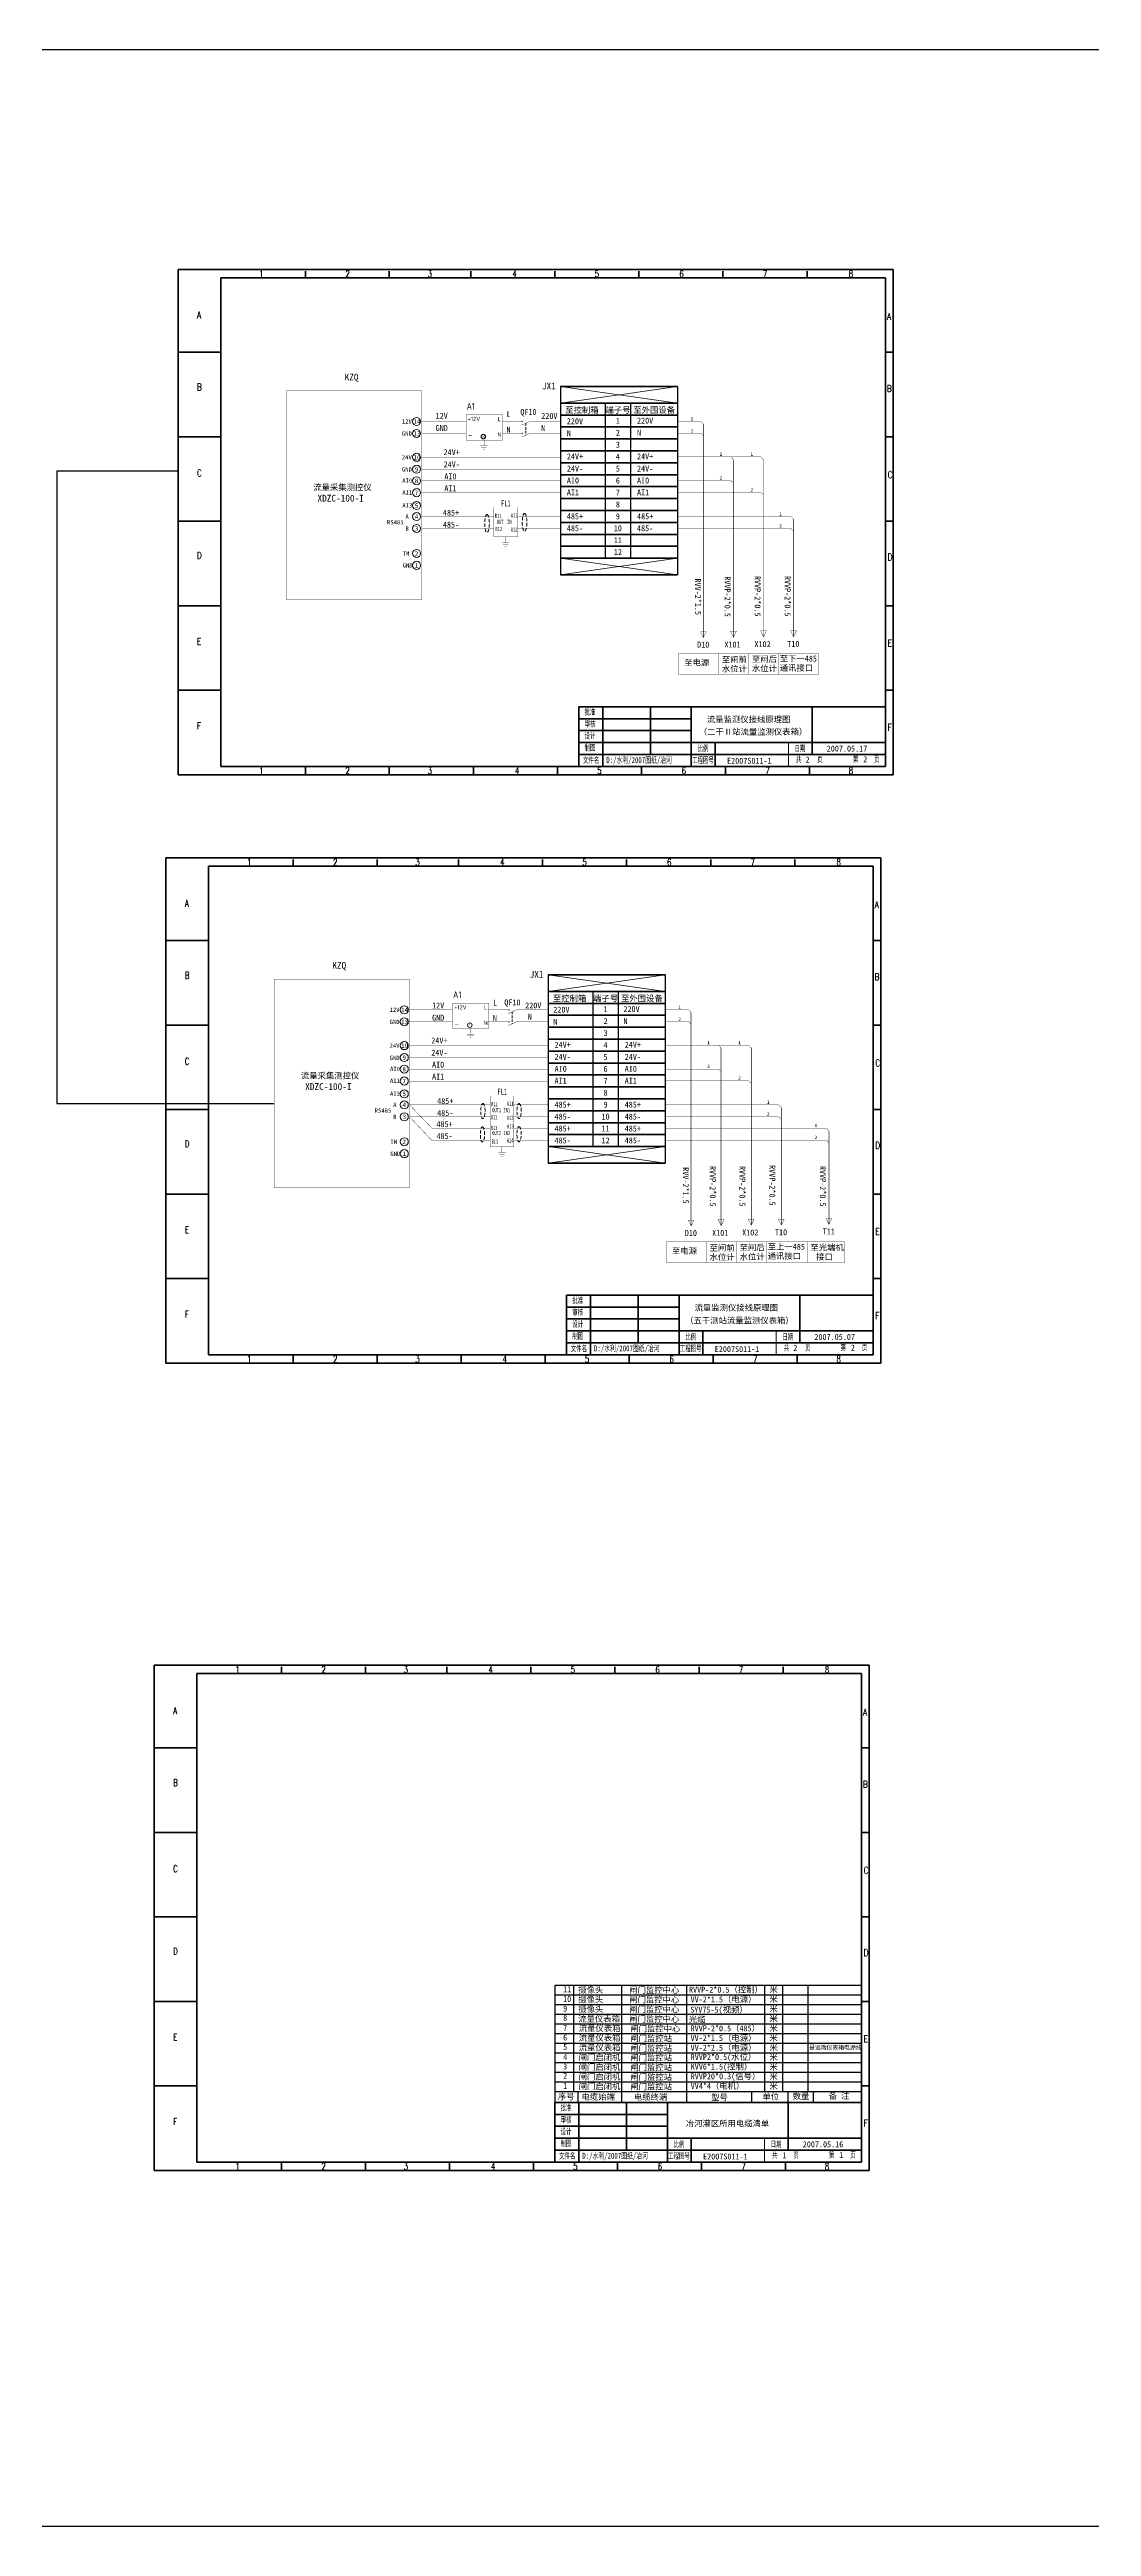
# Model space of a CAD drawing. Header units: millimetres. Extents: x 351 to 10319, y -5939 to 5511.
# Drawn here: x 2957 to 3569, y 4056 to 5511 of the extents above; entities that cross this region are included whole.
import ezdxf
from ezdxf.enums import TextEntityAlignment as Align

# ---------------------------------------------------------------- set-up
doc = ezdxf.new("R2010")
doc.units = ezdxf.units.MM
doc.linetypes.add('DASHED', pattern=[0.75, 0.5, -0.25])
doc.layers.add('40', color=7, linetype='Continuous')
doc.layers.add('41', color=7, linetype='Continuous')
doc.layers.add('TEXT', color=1, linetype='Continuous', lineweight=50)
doc.styles.add('HZ', font='txt.shx', dxfattribs={"width": 0.65, "bigfont": 'hztxt.shx'})
doc.styles.add('song', font='SimSun.ttf', dxfattribs={"width": 0.65})
doc.styles.add('仿宋', font='SIMFANG.TTF', dxfattribs={"width": 0.65})
doc.styles.add('国标', font='gbenor.shx', dxfattribs={"bigfont": 'gbcbig.shx'})
doc.styles.add('图框', font='SimSun.ttf')

# ---------------------------------------------------------------- blocks, each defined once
blk = doc.blocks.new('接地')
at = {"const_width": 0.202}
for points in [[(-2.2, 1.1), (2.2, 1.1)], [(-1.6, 0), (1.6, 0)], [(0, 4.3), (0, 1.1)], [(-0.5, -1.1), (0.5, -1.1)]]:
    blk.add_lwpolyline(points, dxfattribs=at)
at = {"flags": 9}
blk.add_attdef('S', (0, 4.3), '', height=0.0000576, dxfattribs=at)
blk = doc.blocks.new('A3图框')
at = {"color": 0, "lineweight": 50}
for p, q in [((167.9, 122.9), (-252.1, 122.9)), ((-177.4, 121.9), (-177.4, 117.9)), ((-128.1, 121.9), (-128.1, 117.9)), ((-80.2, 121.9), (-80.2, 117.9)), ((-30.8, 121.9), (-30.8, 117.9)), ((18.5, 121.9), (18.5, 117.9)), ((67.9, 121.9), (67.9, 117.9)), ((117.3, 121.9), (117.3, 117.9)), ((-227.1, 74.2), (-252.1, 74.2)), ((167.9, 74.2), (163.3, 74.2)), ((-227.1, 24.6), (-252.1, 24.6)), ((167.9, 24.6), (163.3, 24.6)), ((-227.1, -25.1), (-252.1, -25.1)), ((167.5, -25.1), (163.3, -25.1)), ((-227.1, -74.8), (-252.1, -74.8)), ((167.9, -74.8), (163.3, -74.8)), ((-227.1, -124.4), (-252.1, -124.4)), ((167.9, -124.4), (163.3, -124.4)), ((167.9, -174.1), (-252.1, -174.1)), ((-177.4, -169.1), (-177.4, -174.1)), ((-128.1, -169.1), (-128.1, -174.1)), ((-78.7, -169.1), (-78.7, -174.1)), ((-29.3, -169.1), (-29.3, -174.1)), ((20, -169.1), (20, -174.1)), ((69.4, -169.1), (69.4, -174.1)), ((118.8, -169.1), (118.8, -174.1))]:
    blk.add_line(p, q, dxfattribs=at)
at = {"lineweight": 20}
blk.add_line((106.3, -155.1), (106.3, -169.1), dxfattribs=at)
at = {"layer": '40', "color": 0, "lineweight": 50}
for p, q in [((163.3, 117.9), (-227.1, 117.9)), ((163.3, -169.1), (163.3, 117.9)), ((-16.7, -134.1), (163.3, -134.1)), ((-16.7, -169.1), (-16.7, -134.1)), ((-16.7, -141.1), (49.3, -141.1)), ((-2.7, -169.1), (-2.7, -134.1)), ((25.3, -162.1), (25.3, -134.1)), ((49.3, -169.1), (49.3, -134.1)), ((120.3, -162.1), (120.3, -134.1)), ((-16.7, -148.1), (49.3, -148.1)), ((-16.7, -155.1), (163.3, -155.1)), ((63.3, -169.1), (63.3, -155.1)), ((63.3, -169.1), (63.3, -155.1)), ((120.3, -162.1), (120.3, -155.1)), ((-227.1, -169.1), (163.3, -169.1)), ((-16.7, -162.1), (163.3, -162.1))]:
    blk.add_line(p, q, dxfattribs=at)
at = {"layer": '41', "color": 0, "lineweight": 50}
for p, q in [((-252.1, 122.9), (-252.1, -174.1)), ((-227.1, 117.9), (-227.1, -169.1)), ((167.9, 122.9), (167.9, -174.1))]:
    blk.add_line(p, q, dxfattribs=at)
at = {"color": 0, "lineweight": 50, "style": 'HZ', "width": 0.75}
for s, p in [('1', (-204.5, 118.3)), ('2', (-153.9, 118.3)), ('3', (-105.6, 118.3)), ('4', (-55.8, 118.3)), ('5', (-7.5, 118.3)), ('6', (42.3, 118.3)), ('7', (91.3, 118.3)), ('8', (141.8, 118.3)), ('A', (-241, 94.1)), ('A', (164.3, 93.2)), ('B', (-241, 51.8)), ('B', (164.3, 50.9)), ('C', (-241, 1.3)), ('C', (164.7, 0.3)), ('D', (-241, -47.2)), ('D', (164.7, -48.1)), ('E', (-241, -97.7)), ('E', (164.7, -98.7)), ('F', (-241, -147.3)), ('F', (164.7, -148.2)), ('1', (-204.5, -173.6)), ('2', (-153.9, -173.6)), ('3', (-105.6, -173.6)), ('4', (-54.3, -173.6)), ('5', (-6, -173.6)), ('6', (43.7, -173.6)), ('7', (92.8, -173.6)), ('8', (141.8, -173.6))]:
    blk.add_text(s, height=4, dxfattribs=at).set_placement(p)
at = {"layer": '41', "color": 0, "lineweight": 20, "style": '仿宋', "width": 0.65}
for s, p in [('批准', (-13.4, -138.9)), ('审核', (-13.4, -145.9)), ('设计', (-13.4, -152.9)), ('制图', (-13.4, -159.9)), ('比例', (53, -160.3)), ('日期', (110, -160.3)), ('文件名', (-14.3, -167.2)), ('工程图号', (49.8, -167.2)), ('共     页', (110.8, -166.8)), ('第     页', (144.2, -166.6))]:
    blk.add_text(s, height=3.5, dxfattribs=at).set_placement(p)
blk = doc.blocks.new('电缆头2')
at = {"const_width": 0.202}
blk.add_lwpolyline([(-1.7, 0), (1.7, 0), (0, -3.5), (-1.7, 0)], close=True, dxfattribs=at)
blk.add_lwpolyline([(0, 5.2), (0, -3.5)], dxfattribs=at)
at = {"flags": 9}
blk.add_attdef('S', (0, 5.2), '', height=0.0000576, dxfattribs=at)
blk = doc.blocks.new('断路器3')
at = {"const_width": 0.202}
for points in [[(1.1, -4.5), (1.1, -2.4), (-1.1, 2.4)], [(0.7, 2.4), (1.5, 1.5)], [(0.7, 1.5), (1.5, 2.4)], [(1.1, 4.1), (1.1, 1.9)]]:
    blk.add_lwpolyline(points, dxfattribs=at)
at = {"flags": 9}
blk.add_attdef('S', (1.1, 4.1), '', height=0.0000576, dxfattribs=at)

msp = doc.modelspace()

# ---------------------------------------------------------------- linework, layer by layer
at = {"lineweight": 18}
for p, q in [((3256.903, 5313.218), (3325.728, 5303.478)), ((3256.903, 5303.478), (3325.728, 5313.218)), ((3256.903, 5202.587), (3325.728, 5212.326)), ((3256.903, 5212.326), (3325.728, 5202.587)), ((3249.676, 4957.785), (3318.502, 4967.524)), ((3249.676, 4967.524), (3318.502, 4957.785)), ((3249.676, 4866.633), (3318.502, 4856.894)), ((3249.676, 4856.894), (3318.502, 4866.633))]:
    msp.add_line(p, q, dxfattribs=at)
at = {"color": 0, "linetype": 'Continuous'}
for p, q in [((3256.903, 5313.218), (3256.903, 5296.467)), ((3325.728, 5313.218), (3325.728, 5296.467)), ((3283.26, 5303.478), (3283.26, 5296.467)), ((3298.119, 5303.478), (3298.119, 5296.467)), ((3256.903, 5296.467), (3256.903, 5202.587)), ((3283.26, 5296.467), (3283.26, 5212.326)), ((3298.119, 5296.467), (3298.119, 5212.326)), ((3325.728, 5296.467), (3325.728, 5202.587)), ((3249.676, 4967.524), (3249.676, 4950.773)), ((3318.502, 4967.524), (3318.502, 4950.773)), ((3249.676, 4950.773), (3249.676, 4856.894)), ((3276.034, 4957.785), (3276.034, 4950.773)), ((3276.034, 4950.773), (3276.034, 4866.633)), ((3290.892, 4957.785), (3290.892, 4950.773)), ((3290.892, 4950.773), (3290.892, 4866.633)), ((3318.502, 4950.773), (3318.502, 4856.894))]:
    msp.add_line(p, q, dxfattribs=at)
at = {"linetype": 'DASHED', "lineweight": 20, "ltscale": 3}
for p, q in [((3236.538, 5291.586), (3236.538, 5284.575)), ((3228.589, 4945.834), (3228.589, 4938.822))]:
    msp.add_line(p, q, dxfattribs=at)
for p, q in [((3032.406, 5263.499), (2961.165, 5263.514)), ((2961.165, 5263.514), (2961.165, 4891.859)), ((2961.165, 4891.859), (3088.665, 4891.859))]:
    msp.add_line(p, q)
at = {"color": 0}
for p, q in [((3253.722, 4304.91), (3253.722, 4373.928)), ((3253.722, 4373.928), (3433.46, 4373.928)), ((3253.722, 4368.252), (3433.46, 4368.252)), ((3264.783, 4311.498), (3264.783, 4373.928)), ((3292.891, 4345.695), (3292.891, 4373.928)), ((3331.145, 4345.452), (3331.145, 4373.928)), ((3376.948, 4351.113), (3376.948, 4373.928)), ((3387.55, 4351.127), (3387.55, 4373.928)), ((3402.367, 4351.127), (3402.367, 4373.928)), ((3253.722, 4362.577), (3433.46, 4362.577)), ((3253.722, 4356.902), (3433.46, 4356.902)), ((3292.891, 4334.394), (3292.891, 4357.046)), ((3331.145, 4334.2), (3331.145, 4356.803)), ((3376.948, 4334.2), (3376.948, 4356.789)), ((3387.55, 4334.2), (3387.55, 4356.803)), ((3253.722, 4351.226), (3433.46, 4351.226)), ((3253.722, 4345.551), (3433.46, 4345.551)), ((3253.722, 4339.875), (3433.46, 4339.875)), ((3402.367, 4334.15), (3402.367, 4351.127)), ((3253.722, 4334.2), (3433.46, 4334.2)), ((3253.722, 4328.524), (3433.46, 4328.524)), ((3253.722, 4322.849), (3433.46, 4322.849)), ((3292.891, 4311.742), (3292.891, 4334.394)), ((3331.145, 4311.498), (3331.145, 4334.15)), ((3376.948, 4311.484), (3376.948, 4334.137)), ((3387.55, 4311.498), (3387.55, 4334.15)), ((3402.367, 4311.498), (3402.367, 4334.15)), ((3253.722, 4317.174), (3433.46, 4317.174)), ((3253.722, 4311.498), (3433.46, 4311.498)), ((3267.239, 4304.91), (3267.239, 4311.498)), ((3292.891, 4305.153), (3292.891, 4311.742)), ((3331.145, 4304.91), (3331.145, 4311.498)), ((3369.387, 4304.91), (3369.387, 4311.498)), ((3390.651, 4304.91), (3390.651, 4311.498)), ((3405.647, 4304.91), (3405.647, 4311.498))]:
    msp.add_line(p, q, dxfattribs=at)
msp.add_lwpolyline([(1635.619, 5511.216), (4762.542, 5511.216), (4762.542, 4055.829), (1635.619, 4055.829)], close=True)
at = {"lineweight": 20, "const_width": 0.2}
for points in [[(3095.892, 5310.652), (3175.511, 5310.652)], [(3095.892, 5310.652), (3095.892, 5187.993)], [(3175.511, 5310.652), (3175.511, 5187.993)], [(3095.892, 5187.993), (3175.511, 5187.993)], [(3326.176, 5156.408), (3408.548, 5156.408)], [(3326.176, 5156.408), (3326.176, 5144.19)], [(3349.721, 5156.408), (3349.721, 5144.19)], [(3367.37, 5156.408), (3367.37, 5144.19)], [(3385.02, 5156.408), (3385.02, 5144.19)], [(3408.548, 5156.408), (3408.548, 5144.19)], [(3326.176, 5144.19), (3408.548, 5144.19)], [(3088.665, 4964.959), (3088.665, 4842.3)], [(3088.665, 4964.959), (3168.285, 4964.959)], [(3168.285, 4964.959), (3168.285, 4842.3)], [(3088.665, 4842.3), (3168.285, 4842.3)], [(3318.949, 4810.715), (3318.949, 4798.497)], [(3318.949, 4810.715), (3423.932, 4810.715)], [(3342.495, 4810.715), (3342.495, 4798.497)], [(3360.144, 4810.715), (3360.144, 4798.497)], [(3377.793, 4810.715), (3377.793, 4798.497)], [(3401.98, 4810.715), (3401.98, 4798.497)], [(3423.932, 4810.715), (3423.932, 4798.497)], [(3318.949, 4798.497), (3423.932, 4798.497)]]:
    msp.add_lwpolyline(points, dxfattribs=at)
for points, const_width in [([(3232.433, 5292.666), (3222.623, 5292.666)], 0.2), ([(3232.433, 5285.655), (3222.623, 5285.655)], 0.2), ([(3339.475, 5292.815), (3340.898, 5291.133)], 0.19), ([(3339.475, 5285.803), (3340.898, 5284.121)], 0.19), ([(3340.898, 5291.133), (3340.897, 5165.708)], 0.38), ([(3357.124, 5271.851), (3358.547, 5270.169)], 0.19), ([(3358.547, 5270.169), (3358.546, 5165.927)], 0.38), ([(3374.773, 5271.851), (3376.196, 5270.169)], 0.19), ([(3376.196, 5270.388), (3376.195, 5166.146)], 0.38), ([(3357.124, 5257.827), (3358.547, 5256.145)], 0.19), ([(3374.773, 5251.034), (3376.196, 5249.352)], 0.19), ([(3392.422, 5236.792), (3393.846, 5235.11)], 0.19), ([(3392.422, 5229.781), (3393.846, 5228.098)], 0.19), ([(3393.845, 5235.111), (3393.844, 5166.146)], 0.38), ([(3224.484, 4946.914), (3214.674, 4946.914)], 0.2), ([(3224.484, 4939.902), (3214.674, 4939.902)], 0.2), ([(3332.248, 4947.121), (3333.672, 4945.439)], 0.19), ([(3332.248, 4940.11), (3333.672, 4938.428)], 0.19), ([(3333.671, 4945.44), (3333.67, 4820.015)], 0.38), ([(3349.898, 4926.157), (3351.321, 4924.475)], 0.19), ([(3351.321, 4924.476), (3351.32, 4820.234)], 0.38), ([(3367.547, 4926.157), (3368.97, 4924.475)], 0.19), ([(3368.969, 4924.695), (3368.968, 4820.452)], 0.38), ([(3349.898, 4912.134), (3351.321, 4910.452)], 0.19), ([(3367.547, 4905.341), (3368.97, 4903.659)], 0.19), ([(3168.285, 4891.124), (3181.392, 4877.418), (3215.632, 4877.418)], 0.2), ([(3215.632, 4879.152), (3215.632, 4896.526), (3229.526, 4896.526), (3229.526, 4879.152)], 0.16), ([(3385.196, 4891.099), (3386.619, 4889.417)], 0.19), ([(3168.285, 4884.113), (3181.392, 4870.199), (3181.392, 4870.199), (3181.392, 4870.199), (3215.632, 4870.199)], 0.2), ([(3215.632, 4879.152), (3215.632, 4866.394), (3229.526, 4866.394)], 0.2), ([(3229.526, 4879.152), (3229.526, 4866.394)], 0.2), ([(3229.526, 4877.418), (3249.691, 4877.418)], 0.2), ([(3385.196, 4884.087), (3386.619, 4882.405)], 0.19), ([(3386.618, 4889.418), (3386.618, 4820.452)], 0.38), ([(3413.232, 4877.416), (3414.655, 4875.734)], 0.19), ([(3414.655, 4875.734), (3414.654, 4820.871)], 0.38), ([(3229.526, 4870.199), (3249.691, 4870.199)], 0.2), ([(3413.232, 4870.404), (3414.655, 4868.722)], 0.19)]:
    msp.add_lwpolyline(points, dxfattribs=dict(const_width=const_width))
at = {"lineweight": 18, "const_width": 0.2}
for points in [[(3339.475, 5292.815), (3325.728, 5292.815)], [(3339.475, 5285.803), (3325.728, 5285.803)], [(3374.773, 5271.851), (3325.728, 5271.851)], [(3357.124, 5257.827), (3325.728, 5257.827)], [(3374.773, 5251.034), (3325.728, 5251.034)], [(3368.773, 5236.792), (3325.728, 5236.792)], [(3368.773, 5229.781), (3325.728, 5229.781)], [(3392.422, 5236.792), (3343.378, 5236.792)], [(3392.422, 5229.781), (3343.378, 5229.781)], [(3332.248, 4947.121), (3318.502, 4947.121)], [(3332.248, 4940.11), (3318.502, 4940.11)], [(3367.547, 4926.157), (3318.502, 4926.157)], [(3349.898, 4912.134), (3318.502, 4912.134)], [(3367.547, 4905.341), (3318.502, 4905.341)], [(3361.547, 4891.099), (3318.502, 4891.099)], [(3385.196, 4891.099), (3336.151, 4891.099)], [(3361.547, 4884.087), (3318.502, 4884.087)], [(3413.232, 4877.416), (3318.502, 4877.416)], [(3385.196, 4884.087), (3336.151, 4884.087)], [(3413.232, 4870.404), (3318.502, 4870.404)]]:
    msp.add_lwpolyline(points, dxfattribs=at)
at = {"const_width": 0.16}
msp.add_lwpolyline([(3231.683, 5242.219), (3231.683, 5224.846), (3217.789, 5224.846), (3217.789, 5242.219), (3231.683, 5242.219)], close=True, dxfattribs=at)
at = {"lineweight": 20}
for centre in [(3172.418, 5292.662), (3172.418, 5285.65), (3172.418, 5271.627), (3172.418, 5264.615), (3172.418, 5257.848), (3172.418, 5250.836), (3172.418, 5243.267), (3172.418, 5236.813), (3172.418, 5229.801), (3172.418, 5215.155), (3172.418, 5208.143), (3165.192, 4946.968), (3165.192, 4939.957), (3165.192, 4925.933), (3165.192, 4918.922), (3165.192, 4912.155), (3165.192, 4905.143), (3165.192, 4897.574), (3165.192, 4891.119), (3165.192, 4884.108), (3165.192, 4869.461), (3165.192, 4862.45)]:
    msp.add_circle(centre, 2.371, dxfattribs=at)
at = {"linetype": 'DASHED', "lineweight": 20, "ltscale": 4}
for centre, major_axis, ratio in [((3213.812, 5232.71), (0, 5.253), 0.25714078), ((3235.841, 5233.397), (0, 5.253), 0.25714078), ((3211.4, 4887.475), (0, 4.434), 0.2823222), ((3232.617, 4887.475), (0, 4.434), 0.2823222), ((3211.114, 4873.76), (0, 4.434), 0.2823222), ((3232.617, 4873.899), (0, 4.434), 0.2823222)]:
    msp.add_ellipse(centre, major_axis=major_axis, ratio=ratio, dxfattribs=at)
at = {"layer": '40', "lineweight": 20, "ltscale": 10, "const_width": 0.2}
for points in [[(3175.511, 5292.666), (3201.449, 5292.666)], [(3175.511, 5285.655), (3201.449, 5285.655)], [(3241.075, 5292.666), (3256.903, 5292.666)], [(3241.075, 5285.655), (3256.903, 5285.655)], [(3175.511, 5271.631), (3256.903, 5271.631)], [(3175.511, 5264.62), (3256.903, 5264.62)], [(3175.511, 5257.853), (3256.903, 5257.853)], [(3175.511, 5250.841), (3256.903, 5250.841)], [(3175.511, 5236.818), (3217.789, 5236.818)], [(3175.511, 5229.806), (3217.789, 5229.806)], [(3231.683, 5236.818), (3256.903, 5236.818)], [(3231.683, 5229.806), (3256.903, 5229.806)], [(3167.563, 4946.914), (3193.5, 4946.914)], [(3167.563, 4939.902), (3193.5, 4939.902)], [(3233.127, 4946.914), (3249.676, 4946.914)], [(3233.127, 4939.902), (3249.676, 4939.902)], [(3168.285, 4925.938), (3249.676, 4925.938)], [(3168.285, 4918.926), (3249.676, 4918.926)], [(3168.285, 4912.159), (3249.676, 4912.159)], [(3168.285, 4905.148), (3249.676, 4905.148)], [(3168.285, 4891.124), (3215.632, 4891.124)], [(3229.526, 4891.124), (3249.691, 4891.124)], [(3168.285, 4884.113), (3215.632, 4884.113)], [(3229.526, 4884.113), (3249.691, 4884.113)]]:
    msp.add_lwpolyline(points, dxfattribs=at)
for points in [[(3201.449, 5296.724), (3222.623, 5296.724), (3222.623, 5281.716), (3201.449, 5281.716), (3201.449, 5296.724)], [(3193.5, 4950.971), (3214.674, 4950.971), (3214.674, 4935.963), (3193.5, 4935.963), (3193.5, 4950.971)]]:
    msp.add_lwpolyline(points, close=True, dxfattribs=at)
at = {"layer": '40', "lineweight": 20, "ltscale": 10}
for centre in [(3211.642, 5283.734), (3203.693, 4937.981)]:
    msp.add_circle(centre, 1.307, dxfattribs=at)
at = {"layer": 'TEXT', "color": 0}
for p, q in [((3256.903, 5313.218), (3325.728, 5313.218)), ((3256.903, 5303.478), (3325.728, 5303.478)), ((3256.903, 5296.467), (3325.728, 5296.467)), ((3256.903, 5296.467), (3325.728, 5296.467)), ((3256.903, 5289.455), (3325.728, 5289.455)), ((3256.903, 5282.443), (3325.728, 5282.443)), ((3256.903, 5275.432), (3325.728, 5275.432)), ((3256.903, 5268.42), (3325.728, 5268.42)), ((3256.903, 5261.408), (3325.728, 5261.408)), ((3256.903, 5254.397), (3325.728, 5254.397)), ((3256.903, 5247.385), (3325.728, 5247.385)), ((3256.903, 5240.373), (3325.728, 5240.373)), ((3256.903, 5233.361), (3325.728, 5233.361)), ((3256.903, 5226.35), (3325.728, 5226.35)), ((3256.903, 5219.338), (3325.728, 5219.338)), ((3256.903, 5212.326), (3325.728, 5212.326)), ((3256.903, 5212.326), (3325.728, 5212.326)), ((3256.903, 5212.326), (3325.728, 5212.326)), ((3256.903, 5202.587), (3325.728, 5202.587)), ((3249.676, 4967.524), (3318.502, 4967.524)), ((3249.676, 4957.785), (3318.502, 4957.785)), ((3249.676, 4950.773), (3318.502, 4950.773)), ((3249.676, 4950.773), (3318.502, 4950.773)), ((3249.676, 4943.762), (3318.502, 4943.762)), ((3249.676, 4936.75), (3318.502, 4936.75)), ((3249.676, 4929.738), (3318.502, 4929.738)), ((3249.676, 4922.727), (3318.502, 4922.727)), ((3249.676, 4915.715), (3318.502, 4915.715)), ((3249.676, 4908.703), (3318.502, 4908.703)), ((3249.676, 4901.692), (3318.502, 4901.692)), ((3249.676, 4894.68), (3318.502, 4894.68)), ((3249.676, 4887.668), (3318.502, 4887.668)), ((3249.676, 4880.656), (3318.502, 4880.656)), ((3249.676, 4873.645), (3318.502, 4873.645)), ((3249.676, 4866.633), (3318.502, 4866.633)), ((3249.676, 4866.633), (3318.502, 4866.633)), ((3249.676, 4866.633), (3318.502, 4866.633)), ((3249.676, 4856.894), (3318.502, 4856.894))]:
    msp.add_line(p, q, dxfattribs=at)

# ---------------------------------------------------------------- block references
at = {"lineweight": 18}
for p in [(3340.897, 5169.164), (3358.546, 5169.383), (3376.195, 5169.601), (3393.845, 5169.601), (3333.671, 4823.47), (3351.32, 4823.689), (3368.969, 4823.908), (3386.618, 4823.908), (3414.655, 4824.327)]:
    msp.add_blockref('电缆头2', p, dxfattribs=at)
at = {"layer": '40', "lineweight": 20, "ltscale": 10}
for name, p in [('A3图框', (3284.491, 5259.138)), ('接地', (3212.036, 5277.395)), ('接地', (3224.736, 5220.525)), ('A3图框', (3277.265, 4913.445)), ('接地', (3204.087, 4931.642)), ('接地', (3222.579, 4862.073)), ('A3图框', (3270.411, 4439.04))]:
    msp.add_blockref(name, p, dxfattribs=at)
at = {"layer": '40', "lineweight": 20, "ltscale": 10, "xscale": 0.4000000000000909, "yscale": 0.3999999999996362, "zscale": 0.4}
for p in [(3211.659, 5283.221), (3203.71, 4937.468)]:
    msp.add_blockref('接地', p, dxfattribs=at)
at = {"layer": '40', "lineweight": 20, "ltscale": 10, "rotation": 90}
for p in [(3236.538, 5291.586), (3236.538, 5284.575), (3228.589, 4945.834), (3228.589, 4938.822)]:
    msp.add_blockref('断路器3', p, dxfattribs=at)

# ---------------------------------------------------------------- texts
at = {"color": 0, "linetype": 'Continuous', "style": 'song'}
for s, height, p in [('KZQ', 4, (3130.132, 5316.794)), ('JX1', 4, (3246.037, 5311.523)), ('至控制箱', 3.5, (3259.715, 5297.662)), ('端子号', 3.5, (3283.326, 5297.662)), ('至外围设备', 3.5, (3299.759, 5297.662)), ('XDZC-100-I', 4, (3114.201, 5245.587)), ('至电源', 3.5, (3329.632, 5149.322)), ('D10', 3.5, (3337.208, 5159.821)), ('至闸前', 3.5, (3351.745, 5151.055)), ('X101', 3.5, (3353.244, 5159.87)), ('至闸后', 3.5, (3369.394, 5151.273)), ('X102', 3.5, (3370.893, 5160.09)), ('至下一485', 3.5, (3385.761, 5151.591)), ('T10', 3.5, (3390.156, 5160.258)), ('水位计', 3.5, (3351.745, 5145.582)), ('水位计', 3.5, (3369.394, 5145.801)), ('通讯接口', 3.5, (3385.761, 5146.119)), ('KZQ', 4, (3122.906, 4971.101)), ('JX1', 4, (3238.811, 4965.83)), ('至控制箱', 3.5, (3252.488, 4951.969)), ('端子号', 3.5, (3276.1, 4951.969)), ('至外围设备', 3.5, (3292.533, 4951.969)), ('XDZC-100-I', 4, (3106.975, 4899.893)), ('D10', 3.5, (3329.982, 4814.127)), ('X101', 3.5, (3346.018, 4814.177)), ('X102', 3.5, (3363.666, 4814.397)), ('T10', 3.5, (3382.929, 4814.565)), ('T11', 3.5, (3410.966, 4814.984)), ('至电源', 3.5, (3322.405, 4803.628)), ('水位计', 3.5, (3344.519, 4799.889)), ('至闸前', 3.5, (3344.519, 4805.361)), ('水位计', 3.5, (3362.168, 4800.107)), ('至闸后', 3.5, (3362.168, 4805.58)), ('通讯接口', 3.5, (3378.692, 4800.557)), ('至上一485', 3.5, (3378.692, 4806.03)), ('至光端机', 3.5, (3403.732, 4805.58)), ('接口', 3.5, (3407.135, 4800.107))]:
    msp.add_text(s, height=height, dxfattribs=at).set_placement(p)
at = {"lineweight": 9}
for s, height, style, p in [('12V', 3.5, 'song', (3183.572, 5294.259)), ('A1', 4, '国标', (3201.76, 5299.616)), ('L', 3.5, 'song', (3225.324, 5295.211)), ('220V', 3.5, 'song', (3245.641, 5294.167)), ('GND', 2.5, 'song', (3163.763, 5284.299)), ('12V', 2.5, 'song', (3163.753, 5291.455)), ('GND', 3.5, 'song', (3183.583, 5287.104)), ('+12V', 2.5, '国标', (3202.446, 5292.941)), ('-', 4, '国标', (3202.657, 5282.706)), ('N', 2.5, '国标', (3219.857, 5283.77)), ('L', 2.5, '国标', (3219.976, 5292.836)), ('N', 3.5, 'song', (3225.205, 5286.145)), ('N', 3.5, 'song', (3245.651, 5287.012)), ('220V', 3.5, 'song', (3260.677, 5291.08)), ('N', 3.5, 'song', (3260.688, 5283.924)), ('220V', 3.5, 'song', (3301.893, 5291.455)), ('N', 3.5, 'song', (3301.904, 5284.299)), ('24V', 2.5, 'song', (3163.753, 5270.42)), ('24V+', 3.5, 'song', (3188.288, 5272.894)), ('24V-', 3.5, 'song', (3188.299, 5265.738)), ('24V+', 3.5, 'song', (3260.677, 5270.42)), ('24V+', 3.5, 'song', (3301.893, 5270.42)), ('GND', 2.5, 'song', (3163.763, 5263.264)), ('AI0', 2.5, 'song', (3164.012, 5256.732)), ('AI0', 3.5, 'song', (3188.731, 5258.69)), ('AI1', 3.5, 'song', (3188.731, 5251.678)), ('AI0', 3.5, 'song', (3260.688, 5256.252)), ('24V-', 3.5, 'song', (3260.688, 5263.264)), ('AI0', 3.5, 'song', (3301.904, 5256.252)), ('24V-', 3.5, 'song', (3301.904, 5263.264)), ('AI1', 2.5, 'song', (3164.012, 5249.72)), ('AI3', 2.5, 'song', (3164.012, 5242.151)), ('485+', 3.5, 'song', (3187.873, 5237.306)), ('AI1', 3.5, 'song', (3260.688, 5249.24)), ('AI1', 3.5, 'song', (3301.904, 5249.24)), ('RS485', 2.5, 'song', (3155.008, 5232.218)), ('A', 2.5, 'song', (3165.869, 5235.531)), ('B', 2.5, 'song', (3165.869, 5228.519)), ('485-', 3.5, 'song', (3187.873, 5230.295)), ('485+', 3.5, 'song', (3260.688, 5235.217)), ('485-', 3.5, 'song', (3260.688, 5228.205)), ('485+', 3.5, 'song', (3301.904, 5235.217)), ('485-', 3.5, 'song', (3301.904, 5228.205)), ('TM', 2.5, 'song', (3164.217, 5213.872)), ('GND', 2.5, 'song', (3164.217, 5206.861)), ('12V', 3.5, 'song', (3181.515, 4947.752)), ('A1', 4, '国标', (3193.812, 4953.863)), ('+12V', 2.5, '国标', (3194.497, 4947.189)), ('L', 2.5, '国标', (3212.028, 4947.083)), ('L', 3.5, 'song', (3217.376, 4949.458)), ('220V', 3.5, 'song', (3236.21, 4947.805)), ('220V', 3.5, 'song', (3252.728, 4945.328)), ('220V', 3.5, 'song', (3293.944, 4945.702)), ('GND', 2.5, 'song', (3156.537, 4938.606)), ('12V', 2.5, 'song', (3156.526, 4945.761)), ('GND', 3.5, 'song', (3181.525, 4940.597)), ('-', 4, '国标', (3194.708, 4936.954)), ('N', 2.5, '国标', (3211.908, 4938.018)), ('N', 3.5, 'song', (3217.257, 4940.393)), ('N', 3.5, 'song', (3237.703, 4941.259)), ('N', 3.5, 'song', (3252.739, 4938.172)), ('N', 3.5, 'song', (3293.955, 4938.546)), ('24V', 2.5, 'song', (3156.526, 4924.726)), ('GND', 2.5, 'song', (3156.537, 4917.57)), ('24V+', 3.5, 'song', (3181.062, 4927.201)), ('24V-', 3.5, 'song', (3181.073, 4920.045)), ('24V+', 3.5, 'song', (3253.451, 4924.726)), ('24V-', 3.5, 'song', (3253.462, 4917.57)), ('24V+', 3.5, 'song', (3294.667, 4924.726)), ('24V-', 3.5, 'song', (3294.678, 4917.57)), ('AI0', 2.5, 'song', (3156.786, 4911.038)), ('AI1', 2.5, 'song', (3156.786, 4904.027)), ('AI0', 3.5, 'song', (3181.505, 4912.997)), ('AI1', 3.5, 'song', (3181.505, 4905.985)), ('AI0', 3.5, 'song', (3253.462, 4910.559)), ('AI1', 3.5, 'song', (3253.462, 4903.547)), ('AI0', 3.5, 'song', (3294.678, 4910.559)), ('AI1', 3.5, 'song', (3294.678, 4903.547)), ('AI3', 2.5, 'song', (3156.786, 4896.458)), ('A', 2.5, 'song', (3158.643, 4889.837)), ('485+', 3.5, 'song', (3184.496, 4891.613)), ('485+', 3.5, 'song', (3253.462, 4889.524)), ('485+', 3.5, 'song', (3294.678, 4889.524)), ('RS485', 2.5, 'song', (3147.781, 4886.524)), ('B', 2.5, 'song', (3158.643, 4882.826)), ('485+', 3.5, 'song', (3184.091, 4878.05)), ('485-', 3.5, 'song', (3184.496, 4884.601)), ('485-', 3.5, 'song', (3253.462, 4882.512)), ('485+', 3.5, 'song', (3253.462, 4875.5)), ('485-', 3.5, 'song', (3294.678, 4882.512)), ('485+', 3.5, 'song', (3294.678, 4875.5)), ('TM', 2.5, 'song', (3156.99, 4868.179)), ('GND', 2.5, 'song', (3156.99, 4861.167)), ('485-', 3.5, 'song', (3184.091, 4871.038)), ('485-', 3.5, 'song', (3253.462, 4868.489)), ('485-', 3.5, 'song', (3294.678, 4868.489))]:
    msp.add_text(s, height=height, dxfattribs=dict(at, style=style)).set_placement(p)
at = {"color": 0, "style": 'song'}
for s, height, p in [('QF10', 3.5, (3233.373, 5296.547)), ('14', 2.625, (3170.58, 5291.329)), ('13', 2.625, (3170.58, 5284.318)), ('10', 2.625, (3170.58, 5270.294)), ('8', 2.625, (3171.363, 5256.516)), ('9', 2.625, (3171.363, 5263.283)), ('5', 2.625, (3171.363, 5241.935)), ('7', 2.625, (3171.363, 5249.504)), ('4', 2.625, (3171.363, 5235.481)), ('3', 2.625, (3171.447, 5228.498)), ('2', 2.625, (3171.363, 5213.822)), ('1', 2.625, (3171.363, 5206.811)), ('QF10', 3.5, (3223.942, 4949.575)), ('14', 2.625, (3163.354, 4945.636)), ('13', 2.625, (3163.354, 4938.624)), ('10', 2.625, (3163.354, 4924.601)), ('9', 2.625, (3164.137, 4917.589)), ('8', 2.625, (3164.137, 4910.822)), ('7', 2.625, (3164.137, 4903.811)), ('4', 2.625, (3164.137, 4889.787)), ('5', 2.625, (3164.137, 4896.242)), ('3', 2.625, (3164.221, 4882.805)), ('2', 2.625, (3164.137, 4868.129)), ('1', 2.625, (3164.137, 4861.117)), ('11', 3.5, (3258.5, 4369.714)), ('10', 3.5, (3258.5, 4364.039)), ('摄像头', 3.5, (3267.372, 4369.349)), ('摄像头', 3.5, (3267.372, 4363.673)), ('闸门监控中心', 3.5, (3297.334, 4369.241)), ('闸门监控中心', 3.5, (3297.334, 4363.566)), ('RVVP-2*0.5（控制）', 3.5, (3332.442, 4369.499)), ('VV-2*1.5（电源）', 3.5, (3333.376, 4363.749)), ('8', 3.5, (3258.5, 4352.835)), ('9', 3.5, (3258.5, 4358.363)), ('摄像头', 3.5, (3267.372, 4357.998)), ('流量仪表箱', 3.5, (3267.372, 4352.323)), ('闸门监控中心', 3.5, (3297.334, 4357.891)), ('闸门监控中心', 3.5, (3297.334, 4352.215)), ('5', 3.5, (3258.5, 4335.858)), ('7', 3.5, (3258.5, 4346.869)), ('6', 3.5, (3258.5, 4341.387)), ('流量仪表箱', 3.5, (3267.648, 4346.819)), ('流量仪表箱', 3.5, (3267.648, 4341.144)), ('流量仪表箱', 3.5, (3267.648, 4335.468)), ('闸门监控中心', 3.5, (3297.954, 4346.54)), ('闸门监控站', 3.5, (3297.954, 4340.864)), ('闸门监控站', 3.5, (3297.954, 4335.189)), ('VV-2*1.5（电源）', 3.5, (3333.376, 4341.048)), ('VV-2*2.5（电源）', 3.5, (3333.376, 4335.372)), ('RVVP-2*0.5（485）', 3.5, (3333.376, 4346.748)), ('4', 3.5, (3258.5, 4329.892)), ('3', 3.5, (3258.5, 4324.41)), ('闸门启闭机', 3.5, (3267.625, 4329.621)), ('闸门启闭机', 3.5, (3267.625, 4323.945)), ('闸门监控站', 3.5, (3297.954, 4329.513)), ('闸门监控站', 3.5, (3297.954, 4323.838)), ('RVVP2*0.5(水位）', 3.5, (3333.421, 4329.934)), ('KVV6*1.5(控制）', 3.5, (3333.421, 4324.258)), ('RVVP20*0.3(信号）', 3.5, (3333.421, 4318.583)), ('2', 3.5, (3258.5, 4318.881)), ('1', 3.5, (3258.5, 4312.915)), ('闸门启闭机', 3.5, (3267.625, 4318.27)), ('闸门启闭机', 3.5, (3267.625, 4312.595)), ('闸门监控站', 3.5, (3297.954, 4318.163)), ('闸门监控站', 3.5, (3297.954, 4312.487)), ('VV4*4（电机）', 3.5, (3333.421, 4312.907))]:
    msp.add_text(s, height=height, dxfattribs=at).set_placement(p)
at = {"color": 0}
for s, height, style, p in [('2', 3.5, 'song', (3290.667, 5284.283)), ('1', 3.5, 'song', (3290.667, 5291.294)), ('2', 2, 'song', (3334.183, 5286.21)), ('1', 2, 'song', (3334.183, 5293.222)), ('4', 3.5, 'song', (3290.667, 5270.259)), ('3', 3.5, 'song', (3290.667, 5277.271)), ('1', 2, 'song', (3351.185, 5272.479)), ('1', 2, 'song', (3369.338, 5272.479)), ('5', 3.5, 'song', (3290.667, 5263.248)), ('6', 3.5, 'song', (3290.667, 5256.236)), ('2', 2, 'song', (3351.185, 5258.456)), ('8', 3.5, 'song', (3290.667, 5242.212)), ('7', 3.5, 'song', (3290.667, 5249.224)), ('2', 2, 'song', (3369.338, 5251.499)), ('10', 3.5, 'song', (3290.667, 5228.189)), ('9', 3.5, 'song', (3290.667, 5235.201)), ('2', 2, 'song', (3386.188, 5230.409)), ('1', 2, 'song', (3386.188, 5237.421)), ('11', 3.5, 'song', (3290.667, 5221.177)), ('12', 3.5, 'song', (3290.667, 5214.166)), ('1', 3.5, 'song', (3283.44, 4945.601)), ('1', 2, 'song', (3326.956, 4947.528)), ('3', 3.5, 'song', (3283.44, 4931.578)), ('2', 3.5, 'song', (3283.44, 4938.589)), ('2', 2, 'song', (3326.956, 4940.517)), ('4', 3.5, 'song', (3283.44, 4924.566)), ('5', 3.5, 'song', (3283.44, 4917.554)), ('1', 2, 'song', (3343.958, 4926.786)), ('1', 2, 'song', (3362.112, 4926.786)), ('6', 3.5, 'song', (3283.44, 4910.543)), ('7', 3.5, 'song', (3283.44, 4903.531)), ('2', 2, 'song', (3343.958, 4912.763)), ('2', 2, 'song', (3362.112, 4905.806)), ('8', 3.5, 'song', (3283.44, 4896.519)), ('9', 3.5, 'song', (3283.44, 4889.507)), ('1', 2, 'song', (3378.962, 4891.727)), ('10', 3.5, 'song', (3283.44, 4882.496)), ('11', 3.5, 'song', (3283.44, 4875.484)), ('2', 2, 'song', (3378.962, 4884.716)), ('1', 2, 'song', (3406.997, 4878.044)), ('12', 3.5, 'song', (3283.44, 4868.472)), ('2', 2, 'song', (3406.997, 4871.033)), ('米', 3.5, 'song', (3382.125, 4369.534)), ('米', 3.5, 'song', (3382.125, 4363.859)), ('光缆', 3.5, 'song', (3337.251, 4351.958)), ('SYV75-5(视频）', 3.5, 'song', (3350.032, 4357.779)), ('米', 3.5, 'song', (3382.125, 4358.183)), ('米', 3.5, 'song', (3382.125, 4358.183)), ('米', 3.5, 'song', (3382.125, 4352.508)), ('米', 3.5, 'song', (3382.125, 4352.409)), ('米', 3.5, 'song', (3382.125, 4346.832)), ('米', 3.5, 'song', (3382.125, 4341.157)), ('米', 3.5, 'song', (3382.125, 4335.482)), ('最远端仪表箱电源线', 2.45, 'song', (3418.362, 4336.07)), ('米', 3.5, 'song', (3382.125, 4329.806)), ('米', 3.5, 'song', (3382.125, 4324.131)), ('序号', 3.5, '图框', (3260.3, 4306.649)), ('电缆始端', 3.5, 'song', (3279.074, 4306.513)), ('电缆终端', 3.5, 'song', (3309.868, 4306.424)), ('型号  ', 3.5, 'song', (3352.726, 4306.129)), ('单位', 3.5, 'song', (3380.48, 4306.694)), ('米', 3.5, 'song', (3382.125, 4318.431)), ('米', 3.5, 'song', (3382.125, 4312.78)), ('数量', 3.5, 'song', (3398.258, 4306.903)), ('备 注', 3.5, 'song', (3420.6, 4307.098))]:
    msp.add_text(s, height=height, dxfattribs=dict(at, style=style)).set_placement(p, align=Align.CENTER)
at = {"linetype": 'DASHED', "ltscale": 4, "style": 'song', "width": 0.65}
for s, height, p in [('FL1', 3.5, (3222.104, 5242.883)), ('B11', 2.45, (3218.36, 5236.06)), ('B12', 2.45, (3218.672, 5228.277)), ('OUT', 2.45, (3219.58, 5232.483)), ('IN', 2.45, (3225.624, 5232.446)), ('A12', 2.45, (3227.724, 5227.958)), ('A11', 2.45, (3227.874, 5236.285)), ('B11', 2.45, (3216.142, 4890.339)), ('FL1', 3.5, (3219.947, 4897.19)), ('A11', 2.45, (3225.568, 4890.722)), ('B12', 2.45, (3216.035, 4882.611)), ('B13', 2.45, (3216.046, 4876.391)), ('OUT1', 2.45, (3216.855, 4886.789)), ('OUT2', 2.45, (3216.855, 4873.401)), ('IN1', 2.45, (3223.467, 4886.753)), ('IN2', 2.45, (3223.467, 4873.365)), ('A12', 2.45, (3225.419, 4882.395)), ('A13', 2.45, (3225.568, 4877.334)), ('B13', 2.45, (3216.454, 4868.364)), ('A14', 2.45, (3225.419, 4869.007))]:
    msp.add_text(s, height=height, dxfattribs=at).set_placement(p)
at = {"color": 0, "linetype": 'Continuous', "style": 'song'}
for s, p in [('RVV-2*1.5', (3336.052, 5200.385)), ('RVVP-2*0.5', (3353.348, 5201.675)), ('RVVP-2*0.5', (3370.997, 5201.895)), ('RVVP-2*0.5', (3388.646, 5201.895)), ('RVV-2*1.5', (3328.826, 4854.468)), ('RVVP-2*0.5', (3344.67, 4855.206)), ('RVVP-2*0.5', (3362.094, 4855.206)), ('RVVP-2*0.5', (3379.692, 4855.728)), ('RVVP-2*0.5', (3409.312, 4855.206))]:
    msp.add_text(s, height=3.5, rotation=270, dxfattribs=at).set_placement(p)
at = {"layer": '41', "color": 0, "style": 'song'}
for s, p in [('流量采集测控仪', (3111.708, 5252.243)), ('（二干Ⅱ站流量监测仪表箱）', (3338.198, 5108.59)), ('流量监测仪接线原理图', (3342.969, 5115.892)), ('E2007S011-1', (3354.802, 5091.566)), ('2', (3400.932, 5092.239)), ('2007.05.17', (3413.34, 5098.729)), ('2', (3434.764, 5092.451)), ('流量采集测控仪', (3104.481, 4906.55)), ('流量监测仪接线原理图', (3335.743, 4770.199)), ('（五干测站流量监测仪表箱）', (3330.236, 4762.688)), ('E2007S011-1', (3347.576, 4745.873)), ('2', (3393.705, 4746.546)), ('2007.05.07', (3406.114, 4753.035)), ('2', (3427.538, 4746.758)), ('冶河灌区所用电缆清单', (3330.558, 4290.844)), ('2007.05.16', (3399.261, 4278.631)), ('E2007S011-1', (3340.722, 4271.468)), ('1', (3387.297, 4272.141)), ('1', (3420.685, 4272.353))]:
    msp.add_text(s, height=3.5, dxfattribs=at).set_placement(p)
at = {"layer": '41', "color": 0, "style": 'song', "width": 0.7}
for p in [(3283.847, 5091.999), (3276.621, 4746.305), (3269.768, 4271.901)]:
    msp.add_text('D:/水利/2007图纸/冶河', height=3.5, dxfattribs=at).set_placement(p)

doc.saveas('drawing.dxf')
